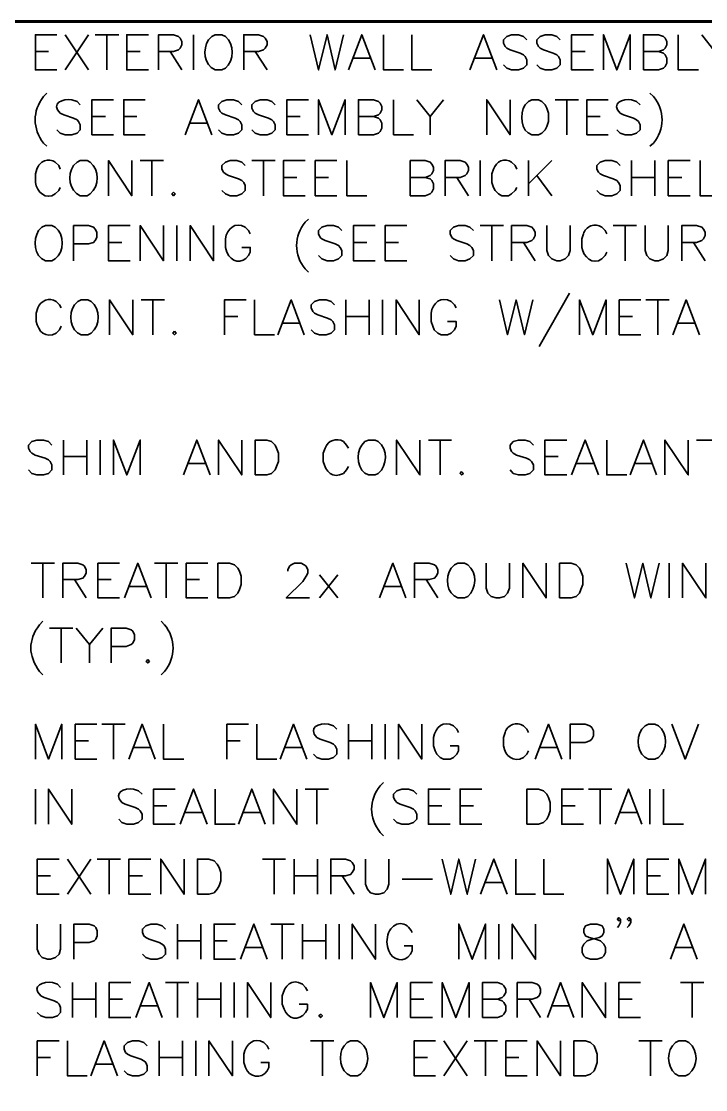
# Model space of a CAD drawing. Header units: inches. Extents: x 5 to 516, y -193 to 129.
# Drawn here: x 345.809 to 347.032, y -10.468 to -8.559 of the extents above; entities that cross this region are included whole.
import ezdxf

# ---------------------------------------------------------------- set-up
doc = ezdxf.new("R2010")
doc.units = ezdxf.units.IN
doc.header["$MEASUREMENT"] = 0
doc.layers.add('PDF6_Geometry', color=7, linetype='Continuous')

msp = doc.modelspace()

# ---------------------------------------------------------------- linework, layer by layer
at = {"layer": 'PDF6_Geometry', "lineweight": 60}
msp.add_lwpolyline([(356.8940342, -11.7255821), (356.8940342, -8.5589156), (334.3940348, -8.5589156), (334.3940348, -12.3344711)], dxfattribs=at)
at = {"layer": 'PDF6_Geometry', "lineweight": 35}
for points in [[(345.872923, -8.6455821), (345.8345897, -8.6455821), (345.8345897, -8.5828043), (345.872923, -8.5828043)], [(345.8879231, -8.582804), (345.9295897, -8.6455818)], [(345.9295897, -8.582804), (345.8879231, -8.6455818)], [(345.9412565, -8.582804), (345.9834787, -8.582804)], [(345.9623679, -8.582804), (345.9623679, -8.6455818)], [(346.036812, -8.6455821), (345.9979231, -8.6455821), (345.9979231, -8.5828043), (346.036812, -8.5828043)], [(346.0545897, -8.6455821), (346.0545897, -8.5828043), (346.0812564, -8.5828043), (346.0901453, -8.5861376), (346.0934786, -8.5889154), (346.0962564, -8.5950265), (346.0962564, -8.6011376), (346.0934786, -8.6066932), (346.0901453, -8.6100265), (346.0812564, -8.6128043), (346.0545897, -8.6128043)], [(346.1173678, -8.582804), (346.1173678, -8.6455818)], [(346.1740346, -8.5861374), (346.1679235, -8.582804), (346.1557013, -8.582804), (346.1501457, -8.5861374), (346.1440346, -8.5916929)], [(346.2068125, -8.6455821), (346.2068125, -8.5828043), (346.2334792, -8.5828043), (346.2423681, -8.5861376), (346.2451459, -8.5889154), (346.2484792, -8.5950265), (346.2484792, -8.6011376), (346.2451459, -8.6066932), (346.2423681, -8.6100265), (346.2334792, -8.6128043), (346.2068125, -8.6128043)], [(346.3257011, -8.582804), (346.3407011, -8.6455818), (346.3557011, -8.582804), (346.3701456, -8.6455818), (346.3851456, -8.582804)], [(346.3940345, -8.6455821), (346.4179234, -8.5828043), (346.4418123, -8.6455821)], [(346.4568125, -8.582804), (346.4568125, -8.6455818), (346.4923681, -8.6455818)], [(346.5073677, -8.582804), (346.5073677, -8.6455818), (346.5429233, -8.6455818)], [(346.6112563, -8.6455821), (346.6351452, -8.5828043), (346.6590341, -8.6455821)], [(346.712924, -8.5916937), (346.7068128, -8.5861381), (346.697924, -8.5828048), (346.6857017, -8.5828048), (346.6768128, -8.5861381), (346.6712573, -8.5916937), (346.6712573, -8.5978048), (346.6740351, -8.6039159), (346.6768128, -8.6066937), (346.682924, -8.610027), (346.7007017, -8.6155826), (346.7068128, -8.6189159), (346.7095906, -8.6216937), (346.712924, -8.6278048), (346.712924, -8.6366937), (346.7068128, -8.6428048), (346.697924, -8.6455826), (346.6857017, -8.6455826), (346.6768128, -8.6428048), (346.6712573, -8.6366937)], [(346.7723677, -8.5916937), (346.7662566, -8.5861381), (346.7573677, -8.5828048), (346.745701, -8.5828048), (346.7368121, -8.5861381), (346.730701, -8.5916937), (346.730701, -8.5978048), (346.7334788, -8.6039159), (346.7368121, -8.6066937), (346.7423677, -8.610027), (346.7601455, -8.6155826), (346.7662566, -8.6189159), (346.7695899, -8.6216937), (346.7723677, -8.6278048), (346.7723677, -8.6366937), (346.7662566, -8.6428048), (346.7573677, -8.6455826), (346.745701, -8.6455826), (346.7368121, -8.6428048), (346.730701, -8.6366937)], [(346.8318118, -8.6455821), (346.792923, -8.6455821), (346.792923, -8.5828043), (346.8318118, -8.5828043)], [(346.8495896, -8.6455821), (346.8495896, -8.5828043), (346.8734785, -8.6455821), (346.8973674, -8.5828043), (346.8973674, -8.6455821)], [(346.9212573, -8.6455821), (346.9212573, -8.5828043), (346.947924, -8.5828043), (346.9568128, -8.5861376), (346.9601462, -8.5889154), (346.962924, -8.5950265), (346.962924, -8.6011376), (346.9601462, -8.6066932), (346.9568128, -8.6100265), (346.947924, -8.6128043), (346.9212573, -8.6128043)], [(346.9834792, -8.582804), (346.9834792, -8.6455818), (347.0195903, -8.6455818)], [(347.0257009, -8.582804), (347.0490342, -8.612804), (347.0490342, -8.6455818)], [(345.8345897, -8.6128051), (345.857923, -8.6128051)], [(345.9979231, -8.6128051), (346.021812, -8.6128051)], [(346.0757011, -8.6128051), (346.0962567, -8.6455829)], [(346.2273678, -8.6128051), (346.2484789, -8.6455829)], [(346.402923, -8.6244707), (346.432923, -8.6244707)], [(346.620701, -8.6244707), (346.6501454, -8.6244707)], [(346.792923, -8.6128051), (346.8168118, -8.6128051)], [(346.9479229, -8.6128051), (346.9568118, -8.6155829), (346.9601451, -8.6189162), (346.9629229, -8.6244717), (346.9629229, -8.6333606), (346.9601451, -8.6394717), (346.9568118, -8.6428051), (346.9479229, -8.6455829), (346.9212562, -8.6455829)], [(346.1557013, -8.6455818), (346.1679235, -8.6455818), (346.1740346, -8.642804)], [(345.8551449, -8.6872488), (345.8490338, -8.6933599)], [(345.9145898, -8.707804), (345.9090342, -8.7022485), (345.8995898, -8.6989152)], [(345.9740345, -8.7616936), (345.9357012, -8.7616936), (345.9357012, -8.6989158), (345.9740345, -8.6989158)], [(346.0307011, -8.7616936), (345.9923678, -8.7616936), (345.9923678, -8.6989158), (346.0307011, -8.6989158)], [(346.1023678, -8.7616936), (346.1262567, -8.6989158), (346.1501456, -8.7616936)], [(346.2034793, -8.707804), (346.1973682, -8.7022485), (346.1884793, -8.6989152), (346.1768127, -8.6989152), (346.1679238, -8.7022485), (346.1618127, -8.707804), (346.1618127, -8.7139151), (346.1645905, -8.7200263), (346.1679238, -8.722804), (346.1740349, -8.7261374), (346.1918127, -8.7316929), (346.1973682, -8.7350263), (346.2007016, -8.737804), (346.2034793, -8.7439151), (346.2034793, -8.752804), (346.1973682, -8.7589151), (346.1884793, -8.7616929), (346.1768127, -8.7616929), (346.1679238, -8.7589151), (346.1618127, -8.752804)], [(346.2629231, -8.707804), (346.2573675, -8.7022485), (346.2484786, -8.6989152), (346.2362564, -8.6989152), (346.2273675, -8.7022485), (346.2212564, -8.707804), (346.2212564, -8.7139151), (346.2245897, -8.7200263), (346.2273675, -8.722804), (346.2334786, -8.7261374), (346.2512564, -8.7316929), (346.2573675, -8.7350263), (346.2601453, -8.737804), (346.2629231, -8.7439151), (346.2629231, -8.752804), (346.2573675, -8.7589151), (346.2484786, -8.7616929), (346.2362564, -8.7616929), (346.2273675, -8.7589151), (346.2212564, -8.752804)], [(346.3229233, -8.7616936), (346.2840344, -8.7616936), (346.2840344, -8.6989158), (346.3229233, -8.6989158)], [(346.3407011, -8.7616936), (346.3407011, -8.6989158), (346.36459, -8.7616936), (346.3879233, -8.6989158), (346.3879233, -8.7616936)], [(346.4118127, -8.7616936), (346.4118127, -8.6989158), (346.4390349, -8.6989158), (346.4479238, -8.7022491), (346.4507016, -8.7050269), (346.4534793, -8.711138), (346.4534793, -8.7172491), (346.4507016, -8.7228047), (346.4479238, -8.726138), (346.4390349, -8.7289158), (346.4118127, -8.7289158)], [(346.4745896, -8.6989155), (346.4745896, -8.7616933), (346.5101451, -8.7616933)], [(346.5162563, -8.6989155), (346.5401451, -8.7289155), (346.5401451, -8.7616933)], [(346.5640343, -8.6989155), (346.5401455, -8.7289155)], [(346.6412563, -8.7616936), (346.6412563, -8.6989158), (346.6829229, -8.7616936), (346.6829229, -8.6989158)], [(346.7218125, -8.7616933), (346.7334792, -8.7616933), (346.7395903, -8.7589155), (346.7457014, -8.7528044), (346.7484791, -8.7466933), (346.7512569, -8.7378044), (346.7512569, -8.7228044), (346.7484791, -8.7139155), (346.7457014, -8.7078044), (346.7395903, -8.7022488), (346.7334792, -8.6989155), (346.7218125, -8.6989155), (346.7157014, -8.7022488), (346.7095903, -8.7078044)], [(346.7634791, -8.6989155), (346.8051458, -8.6989155)], [(346.7840344, -8.6989155), (346.7840344, -8.7616933)], [(346.8584791, -8.7616936), (346.8201458, -8.7616936), (346.8201458, -8.6989158), (346.8584791, -8.6989158)], [(346.9151459, -8.707804), (346.9090347, -8.7022485), (346.9001459, -8.6989152)], [(346.9329229, -8.6872488), (346.939034, -8.6933599)], [(345.8790342, -8.722804), (345.8851453, -8.7261374), (345.9029231, -8.7316929), (345.9090342, -8.7350263), (345.911812, -8.737804), (345.9145898, -8.7439151), (345.9145898, -8.752804), (345.9090342, -8.7589151), (345.8995898, -8.7616929), (345.8879231, -8.7616929), (345.8790342, -8.7589151), (345.8729231, -8.752804)], [(346.8795903, -8.722804), (346.8857014, -8.7261374), (346.9034792, -8.7316929), (346.9090347, -8.7350263), (346.9123681, -8.737804), (346.9151459, -8.7439151), (346.9151459, -8.752804), (346.9090347, -8.7589151), (346.9001459, -8.7616929), (346.8884792, -8.7616929), (346.8795903, -8.7589151), (346.8734792, -8.752804)], [(345.9357012, -8.7289154), (345.9595901, -8.7289154)], [(345.9923678, -8.7289154), (346.0157011, -8.7289154)], [(346.1112564, -8.7405822), (346.1412564, -8.7405822)], [(346.2840344, -8.7289154), (346.3079233, -8.7289154)], [(346.4390344, -8.7289154), (346.4479232, -8.7316932), (346.450701, -8.7350265), (346.4534788, -8.7405821), (346.4534788, -8.7500265), (346.450701, -8.7555821), (346.4479232, -8.7589154), (346.4390344, -8.7616932), (346.4118121, -8.7616932)], [(346.8201458, -8.7289154), (346.8440347, -8.7289154)], [(345.8490338, -8.7766932), (345.8551449, -8.7822488)], [(346.939034, -8.7766932), (346.9329229, -8.7822488)], [(345.9323676, -8.8105823), (345.926812, -8.8078045), (345.9145898, -8.8078045), (345.9090342, -8.8105823), (345.9029231, -8.8166934)], [(345.9651461, -8.8705825), (345.9651461, -8.8078048), (346.0068128, -8.8705825), (346.0068128, -8.8078048)], [(346.0218116, -8.8078045), (346.0634783, -8.8078045)], [(346.042923, -8.8078045), (346.042923, -8.8705823)], [(346.2095896, -8.816693), (346.2034785, -8.8105819), (346.1945896, -8.8078041), (346.182923, -8.8078041), (346.1740341, -8.8105819), (346.167923, -8.816693), (346.167923, -8.8228041), (346.1707008, -8.8283597), (346.1740341, -8.831693), (346.1795896, -8.8344708), (346.1973674, -8.8405819), (346.2034785, -8.8433597), (346.2068119, -8.846693), (346.2095896, -8.8522486), (346.2095896, -8.8611375), (346.2034785, -8.8672486), (346.1945896, -8.8705819), (346.182923, -8.8705819), (346.1740341, -8.8672486), (346.167923, -8.8611375)], [(346.2212564, -8.8078045), (346.2629231, -8.8078045)], [(346.2423678, -8.8078045), (346.2423678, -8.8705823)], [(346.3168119, -8.8705825), (346.277923, -8.8705825), (346.277923, -8.8078048), (346.3168119, -8.8078048)], [(346.3734785, -8.8705825), (346.3345896, -8.8705825), (346.3345896, -8.8078048), (346.3734785, -8.8078048)], [(346.3912563, -8.8078045), (346.3912563, -8.8705823), (346.4268118, -8.8705823)], [(346.5045906, -8.8705825), (346.5045906, -8.8078048), (346.5312573, -8.8078048), (346.5401462, -8.8105825), (346.542924, -8.8139159), (346.5462573, -8.8194714), (346.5462573, -8.8255825), (346.542924, -8.8316936), (346.5401462, -8.8344714), (346.5312573, -8.8378048), (346.5045906, -8.8378048)], [(346.5668126, -8.8705825), (346.5668126, -8.8078048), (346.5934792, -8.8078048), (346.6023681, -8.8105825), (346.6057015, -8.8139159), (346.6084792, -8.8194714), (346.6084792, -8.8255825), (346.6057015, -8.8316936), (346.6023681, -8.8344714), (346.5934792, -8.8378048), (346.5668126, -8.8378048)], [(346.6295906, -8.8078045), (346.6295906, -8.8705823)], [(346.6951458, -8.8228044), (346.6918124, -8.8166933), (346.6857013, -8.8105822)], [(346.7157011, -8.8078045), (346.7157011, -8.8705823)], [(346.7573677, -8.8078045), (346.7157011, -8.8494712)], [(346.8795906, -8.816693), (346.8734795, -8.8105819), (346.8645906, -8.8078041), (346.852924, -8.8078041), (346.8440351, -8.8105819), (346.837924, -8.816693), (346.837924, -8.8228041), (346.8407017, -8.8283597), (346.8440351, -8.831693), (346.8495906, -8.8344708), (346.8673684, -8.8405819), (346.8734795, -8.8433597), (346.8768128, -8.846693), (346.8795906, -8.8522486), (346.8795906, -8.8611375), (346.8734795, -8.8672486), (346.8645906, -8.8705819), (346.852924, -8.8705819), (346.8440351, -8.8672486), (346.837924, -8.8611375)], [(346.9001459, -8.8078045), (346.9001459, -8.8705823)], [(346.9418126, -8.8078045), (346.9418126, -8.8705823)], [(347.0045899, -8.8705825), (346.965701, -8.8705825), (346.965701, -8.8078048), (347.0045899, -8.8078048)], [(347.0223677, -8.8078045), (347.0223677, -8.8705823), (347.0579232, -8.8705823)], [(346.277923, -8.8378044), (346.3018119, -8.8378044)], [(346.3345896, -8.8378044), (346.3584785, -8.8378044)], [(346.5312562, -8.8378044), (346.5401451, -8.8405822), (346.5429229, -8.84336), (346.5462562, -8.8494711), (346.5462562, -8.85836), (346.5429229, -8.8644711), (346.5401451, -8.8672488), (346.5312562, -8.8705822), (346.5045895, -8.8705822)], [(346.587924, -8.8378044), (346.6084795, -8.8705822)], [(346.6534791, -8.8228044), (346.6501458, -8.8316933), (346.6501458, -8.8466933), (346.6534791, -8.8555822), (346.6562569, -8.8611378), (346.662368, -8.8672489), (346.6679236, -8.8705822), (346.6801458, -8.8705822), (346.6857013, -8.8672489), (346.6918124, -8.8611378), (346.6951458, -8.8555822)], [(346.730701, -8.8344712), (346.7573677, -8.8705823)], [(346.9001459, -8.8378044), (346.9418126, -8.8378044)], [(346.965701, -8.8378044), (346.9895899, -8.8378044)], [(345.8701457, -8.8672489), (345.8762568, -8.8611378), (345.8790345, -8.8555822)], [(345.9145898, -8.8705823), (345.926812, -8.8705823), (345.9323676, -8.8672489)], [(346.3229229, -8.9122492), (346.3168118, -8.9178048)], [(345.8701456, -8.9266937), (345.8640345, -8.923916), (345.8523678, -8.923916), (345.8462567, -8.9266937), (345.8401456, -8.9328048)], [(345.902923, -8.9866929), (345.902923, -8.9239151), (345.9295897, -8.9239151), (345.9384786, -8.9266929), (345.9412564, -8.9300262), (345.9445897, -8.9355818), (345.9445897, -8.9450262), (345.9412564, -8.9505818), (345.9384786, -8.9539151), (345.9295897, -8.9566929), (345.902923, -8.9566929)], [(346.004035, -8.9866929), (345.9651461, -8.9866929), (345.9651461, -8.9239151), (346.004035, -8.9239151)], [(346.0218116, -8.9866929), (346.0218116, -8.9239151), (346.0634783, -8.9866929), (346.0634783, -8.9239151)], [(346.0873679, -8.923916), (346.0873679, -8.9866937)], [(346.1112564, -8.9866929), (346.1112564, -8.9239151), (346.152923, -8.9866929), (346.152923, -8.9239151)], [(346.2184793, -8.9389159), (346.2157015, -8.9328048), (346.2095904, -8.9266937)], [(346.3823677, -8.9328045), (346.3762566, -8.9266934), (346.3673677, -8.9239156), (346.3557011, -8.9239156), (346.3462566, -8.9266934), (346.3407011, -8.9328045), (346.3407011, -8.9389156), (346.3434788, -8.9450267), (346.3462566, -8.9478045), (346.3523677, -8.9505823), (346.3701455, -8.9566934), (346.3762566, -8.9594712), (346.3790344, -8.9628045), (346.3823677, -8.96836), (346.3823677, -8.9772489), (346.3762566, -8.98336), (346.3673677, -8.9866934), (346.3557011, -8.9866934), (346.3462566, -8.98336), (346.3407011, -8.9772489)], [(346.4418119, -8.9866929), (346.402923, -8.9866929), (346.402923, -8.9239151), (346.4418119, -8.9239151)], [(346.4984785, -8.9866929), (346.4595896, -8.9866929), (346.4595896, -8.9239151), (346.4984785, -8.9239151)], [(346.6173678, -8.9328045), (346.6112567, -8.9266934), (346.6023678, -8.9239156), (346.5907011, -8.9239156), (346.5818122, -8.9266934), (346.5757011, -8.9328045), (346.5757011, -8.9389156), (346.5790344, -8.9450267), (346.5818122, -8.9478045), (346.5879233, -8.9505823), (346.6057011, -8.9566934), (346.6112567, -8.9594712), (346.61459, -8.9628045), (346.6173678, -8.96836), (346.6173678, -8.9772489), (346.6112567, -8.98336), (346.6023678, -8.9866934), (346.5907011, -8.9866934), (346.5818122, -8.98336), (346.5757011, -8.9772489)], [(346.6295906, -8.923916), (346.6712573, -8.923916)], [(346.6501459, -8.923916), (346.6501459, -8.9866937)], [(346.6857011, -8.9866929), (346.6857011, -8.9239151), (346.7129234, -8.9239151), (346.7218123, -8.9266929), (346.72459, -8.9300262), (346.7279234, -8.9355818), (346.7279234, -8.9416929), (346.72459, -8.947804), (346.7218123, -8.9505818), (346.7129234, -8.9539151), (346.6857011, -8.9539151)], [(346.7484792, -8.923916), (346.7484792, -8.9683604), (346.751257, -8.9772493), (346.7573681, -8.9833604), (346.766257, -8.9866937), (346.7723681, -8.9866937), (346.781257, -8.9833604), (346.7873681, -8.9772493), (346.7901459, -8.9683604), (346.7901459, -8.923916)], [(346.8673678, -8.923916), (346.9090344, -8.923916)], [(346.8884791, -8.923916), (346.8884791, -8.9866937)], [(346.9240344, -8.923916), (346.9240344, -8.9683604), (346.9273677, -8.9772493), (346.9329233, -8.9833604), (346.9418122, -8.9866937), (346.9479233, -8.9866937), (346.9568122, -8.9833604), (346.9629233, -8.9772493), (346.965701, -8.9683604), (346.965701, -8.923916)], [(346.9895895, -8.9866929), (346.9895895, -8.9239151), (347.0162562, -8.9239151), (347.0257006, -8.9266929), (347.0284784, -8.9300262), (347.0312562, -8.9355818), (347.0312562, -8.9416929), (347.0284784, -8.947804), (347.0257006, -8.9505818), (347.0162562, -8.9539151), (346.9895895, -8.9539151)], [(345.9651461, -8.9539159), (345.989035, -8.9539159)], [(346.1740349, -8.9478048), (346.1740349, -8.9628048), (346.1768126, -8.9716937)], [(346.402923, -8.9539159), (346.4268119, -8.9539159)], [(346.4595896, -8.9539159), (346.4834785, -8.9539159)], [(346.7068125, -8.9539159), (346.7279236, -8.9866936)], [(347.0107009, -8.9539159), (347.0312565, -8.9866936)], [(346.2157015, -8.9772492), (346.2184793, -8.9716937), (346.2184793, -8.9628048), (346.2034793, -8.9628048)], [(346.8468121, -8.9833604), (346.8529232, -8.9772492), (346.855701, -8.9716937)], [(345.8523678, -8.9866937), (345.8640345, -8.9866937), (345.8701456, -8.9833604)], [(346.3168118, -9.0011381), (346.3229229, -9.0072492)], [(346.7890348, -9.0444706), (346.7351459, -9.1400261)], [(345.8807006, -9.0711384), (345.8773672, -9.0655828), (345.8718117, -9.0594717)], [(345.9340347, -9.0594712), (345.9284792, -9.0566934), (345.916257, -9.0566934), (345.9101458, -9.0594712), (345.9045903, -9.0655823)], [(345.9668121, -9.1189154), (345.9668121, -9.0566931), (346.0084788, -9.1189154), (346.0084788, -9.0566931)], [(346.0234788, -9.0566934), (346.0651454, -9.0566934)], [(346.0445901, -9.0566934), (346.0445901, -9.1189156)], [(346.1723672, -9.1189154), (346.1723672, -9.0566931), (346.2112561, -9.0566931)], [(346.2262568, -9.0566934), (346.2262568, -9.1189156), (346.2618123, -9.1189156)], [(346.2679234, -9.1189154), (346.2918123, -9.0566931), (346.3151456, -9.1189154)], [(346.3690338, -9.0655819), (346.3629227, -9.0594708), (346.3540338, -9.0566931), (346.3423671, -9.0566931), (346.3334783, -9.0594708), (346.3273671, -9.0655819), (346.3273671, -9.0711375), (346.3301449, -9.0772486), (346.3334783, -9.0805819), (346.3390338, -9.0833597), (346.3568116, -9.0894708), (346.3629227, -9.0922486), (346.366256, -9.0950264), (346.3690338, -9.1011375), (346.3690338, -9.1100264), (346.3629227, -9.1161375), (346.3540338, -9.1189153), (346.3423671, -9.1189153), (346.3334783, -9.1161375), (346.3273671, -9.1100264)], [(346.3895902, -9.0566934), (346.3895902, -9.1189156)], [(346.4312569, -9.0566934), (346.4312569, -9.1189156)], [(346.4551454, -9.0566934), (346.4551454, -9.1189156)], [(346.479035, -9.1189154), (346.479035, -9.0566931), (346.5207016, -9.1189154), (346.5207016, -9.0566931)], [(346.5862568, -9.0711384), (346.583479, -9.0655828), (346.5773679, -9.0594717)], [(346.6640348, -9.0566934), (346.6784792, -9.1189156), (346.6934792, -9.0566934), (346.7084792, -9.1189156), (346.7234792, -9.0566934)], [(346.8068118, -9.1189154), (346.8068118, -9.0566931), (346.8307007, -9.1189154), (346.8545896, -9.0566931), (346.8545896, -9.1189154)], [(346.9168123, -9.1189154), (346.8779235, -9.1189154), (346.8779235, -9.0566931), (346.9168123, -9.0566931)], [(346.9257015, -9.0566934), (346.9673682, -9.0566934)], [(346.9468118, -9.0566934), (346.9468118, -9.1189156)], [(346.9734785, -9.1189154), (346.9973674, -9.0566931), (347.0212563, -9.1189154)], [(345.8390339, -9.0711384), (345.8357006, -9.0805828), (345.8357006, -9.0950273)], [(346.1723672, -9.0861372), (346.1962561, -9.0861372)], [(346.3895902, -9.0861372), (346.4312569, -9.0861372)], [(346.5418124, -9.0805828), (346.5418124, -9.0950273), (346.5445901, -9.1039162), (346.5473679, -9.1100273), (346.553479, -9.1161384), (346.5595901, -9.1189162), (346.5712568, -9.1189162), (346.5773679, -9.1161384), (346.583479, -9.1100273), (346.5862568, -9.1039162), (346.5862568, -9.0950273), (346.5712568, -9.0950273)], [(346.8779235, -9.0861372), (346.9018123, -9.0861372)], [(345.8718117, -9.1161384), (345.8773672, -9.1100273), (345.8807006, -9.1039162)], [(346.276812, -9.0983601), (346.3062564, -9.0983601)], [(346.9823682, -9.0983601), (347.0123682, -9.0983601)], [(345.916257, -9.1189156), (345.9284792, -9.1189156), (345.9340347, -9.1161379)], [(345.8640346, -9.316138), (345.8579235, -9.3100269), (345.8490346, -9.3072491), (345.8373679, -9.3072491), (345.8279235, -9.3100269), (345.8223679, -9.316138), (345.8223679, -9.3216936), (345.8251457, -9.3278047), (345.8279235, -9.3305825), (345.8340346, -9.3339158), (345.8518124, -9.3394714), (345.8579235, -9.3428047), (345.8607013, -9.3455825), (345.8640346, -9.3516936), (345.8640346, -9.3605825), (345.8579235, -9.3666936), (345.8490346, -9.3694714), (345.8373679, -9.3694714), (345.8279235, -9.3666936), (345.8223679, -9.3605825)], [(345.8845899, -9.3072495), (345.8845899, -9.3694717)], [(345.9262565, -9.3072495), (345.9262565, -9.3694717)], [(345.950145, -9.3072495), (345.950145, -9.3694717)], [(345.9740346, -9.3694715), (345.9740346, -9.3072492), (345.9979235, -9.3694715), (346.0218124, -9.3072492), (346.0218124, -9.3694715)], [(346.0990346, -9.3694715), (346.1229235, -9.3072492), (346.1468124, -9.3694715)], [(346.1618127, -9.3694715), (346.1618127, -9.3072492), (346.2034793, -9.3694715), (346.2034793, -9.3072492)], [(346.3940345, -9.3216934), (346.3907012, -9.3161378), (346.3851456, -9.3100267)], [(346.4473675, -9.3100273), (346.4418119, -9.3072495), (346.4295897, -9.3072495), (346.4234786, -9.3100273), (346.4179231, -9.3161384)], [(346.4801449, -9.3694715), (346.4801449, -9.3072492), (346.5218116, -9.3694715), (346.5218116, -9.3072492)], [(346.5368127, -9.3072495), (346.5784793, -9.3072495)], [(346.5579229, -9.3072495), (346.5579229, -9.3694717)], [(346.7245896, -9.316138), (346.7184785, -9.3100269), (346.7095896, -9.3072491), (346.6979229, -9.3072491), (346.6884785, -9.3100269), (346.6829229, -9.316138), (346.6829229, -9.3216936), (346.6857007, -9.3278047), (346.6884785, -9.3305825), (346.6945896, -9.3339158), (346.7123674, -9.3394714), (346.7184785, -9.3428047), (346.7212563, -9.3455825), (346.7245896, -9.3516936), (346.7245896, -9.3605825), (346.7184785, -9.3666936), (346.7095896, -9.3694714), (346.6979229, -9.3694714), (346.6884785, -9.3666936), (346.6829229, -9.3605825)], [(346.7840349, -9.3694715), (346.745146, -9.3694715), (346.745146, -9.3072492), (346.7840349, -9.3072492)], [(346.792923, -9.3694715), (346.8168118, -9.3072492), (346.8407007, -9.3694715)], [(346.855701, -9.3072495), (346.855701, -9.3694717), (346.8912566, -9.3694717)], [(346.8973677, -9.3694715), (346.9212566, -9.3072492), (346.9445899, -9.3694715)], [(346.9595896, -9.3694715), (346.9595896, -9.3072492), (347.0012563, -9.3694715), (347.0012563, -9.3072492)], [(347.0162562, -9.3072495), (347.0579229, -9.3072495)], [(346.3523678, -9.3216934), (346.3490345, -9.3305823), (346.3490345, -9.3455823)], [(345.8845899, -9.3366933), (345.9262565, -9.3366933)], [(346.1079232, -9.3489162), (346.1379232, -9.3489162)], [(346.3851456, -9.3666934), (346.3907012, -9.3605823), (346.3940345, -9.3544711)], [(346.745146, -9.3366933), (346.7690349, -9.3366933)], [(346.8018126, -9.3489162), (346.8318126, -9.3489162)], [(346.9062562, -9.3489162), (346.9357006, -9.3489162)], [(346.4295897, -9.3694717), (346.4418119, -9.3694717), (346.4473675, -9.3666939)], [(345.8268122, -9.5272485), (345.8684789, -9.5272485)], [(345.8479236, -9.5272485), (345.8479236, -9.5894707)], [(345.8834788, -9.5894715), (345.8834788, -9.5272493), (345.910701, -9.5272493), (345.9195899, -9.5300271), (345.9223677, -9.5328049), (345.9251455, -9.538916), (345.9251455, -9.5450271), (345.9223677, -9.5505827), (345.9195899, -9.553916), (345.910701, -9.5566938), (345.8834788, -9.5566938)], [(345.9851457, -9.5894715), (345.9462569, -9.5894715), (345.9462569, -9.5272493), (345.9851457, -9.5272493)], [(345.9940338, -9.5894715), (346.0173672, -9.5272493), (346.041256, -9.5894715)], [(346.0473672, -9.5272485), (346.0890339, -9.5272485)], [(346.0684786, -9.5272485), (346.0684786, -9.5894707)], [(346.1429239, -9.5894715), (346.104035, -9.5894715), (346.104035, -9.5272493), (346.1429239, -9.5272493)], [(346.2857005, -9.5416934), (346.2857005, -9.5389157), (346.2884783, -9.5328046), (346.2918116, -9.5300268), (346.2973671, -9.527249), (346.3095894, -9.527249), (346.3151449, -9.5300268), (346.3184783, -9.5328046), (346.321256, -9.5389157), (346.321256, -9.5450268), (346.3184783, -9.5505823), (346.3123671, -9.5600268), (346.2829227, -9.5894712), (346.3245894, -9.5894712)], [(346.44959, -9.5894715), (346.4734789, -9.5272493), (346.4968123, -9.5894715)], [(346.511812, -9.5894715), (346.511812, -9.5272493), (346.5384787, -9.5272493), (346.5479231, -9.5300271), (346.5507009, -9.5328049), (346.5534787, -9.538916), (346.5534787, -9.5450271), (346.5507009, -9.5505827), (346.5479231, -9.553916), (346.5384787, -9.5566938), (346.511812, -9.5566938)], [(346.6073678, -9.5300262), (346.6012567, -9.5272485), (346.58959, -9.5272485), (346.5834789, -9.5300262), (346.5773678, -9.5361373)], [(346.6401452, -9.5272485), (346.6401452, -9.5716929), (346.642923, -9.5805818), (346.6490341, -9.5866929), (346.657923, -9.5894707), (346.6640341, -9.5894707), (346.672923, -9.5866929), (346.6784785, -9.5805818), (346.6818119, -9.5716929), (346.6818119, -9.5272485)], [(346.7057015, -9.5894715), (346.7057015, -9.5272493), (346.7473681, -9.5894715), (346.7473681, -9.5272493)], [(346.8901452, -9.5272485), (346.9051452, -9.5894707), (346.9201452, -9.5272485), (346.9345896, -9.5894707), (346.9495896, -9.5272485)], [(346.9673682, -9.5272485), (346.9673682, -9.5894707)], [(346.9912567, -9.5894715), (346.9912567, -9.5272493), (347.0329234, -9.5894715), (347.0329234, -9.5272493)], [(345.9045902, -9.5566934), (345.9251457, -9.5894712)], [(345.9462569, -9.5566934), (345.9701457, -9.5566934)], [(346.104035, -9.5566934), (346.1279239, -9.5566934)], [(346.3751452, -9.5478049), (346.3423675, -9.5894715)], [(346.3423682, -9.5478049), (346.375146, -9.5894715)], [(346.5329234, -9.5566934), (346.5534789, -9.5894712)], [(346.0029235, -9.5689151), (346.0323679, -9.5689151)], [(346.4584786, -9.5689151), (346.487923, -9.5689151)], [(346.58959, -9.5894707), (346.6012567, -9.5894707), (346.6073678, -9.5866929)], [(345.8479236, -9.6311382), (345.8418125, -9.6372493)], [(345.8595903, -9.6433599), (345.901257, -9.6433599)], [(345.8807006, -9.6433599), (345.8807006, -9.7055822)], [(345.9073684, -9.6433599), (345.9312573, -9.6728044), (345.9312573, -9.7055822)], [(345.9551454, -9.6433599), (345.9312565, -9.6728044)], [(345.9701453, -9.7055819), (345.9701453, -9.6433597), (345.996812, -9.6433597), (346.0057009, -9.6461374), (346.0084787, -9.6489152), (346.011812, -9.6550263), (346.011812, -9.6639152), (346.0084787, -9.6700263), (346.0057009, -9.6728041), (345.996812, -9.6761374), (345.9701453, -9.6761374)], [(345.8418125, -9.7205826), (345.8479236, -9.7266938)], [(345.8345897, -9.8772489), (345.8345897, -9.8150267), (345.857923, -9.8772489), (345.8818119, -9.8150267), (345.8818119, -9.8772489)], [(345.9445901, -9.8772489), (345.9057013, -9.8772489), (345.9057013, -9.8150267), (345.9445901, -9.8150267)], [(345.9534794, -9.815027), (345.995146, -9.815027)], [(345.9740346, -9.815027), (345.9740346, -9.8772492)], [(346.0012563, -9.8772489), (346.0251452, -9.8150267), (346.0484785, -9.8772489)], [(346.0634783, -9.815027), (346.0634783, -9.8772492), (346.0995894, -9.8772492)], [(346.1768126, -9.8772489), (346.1768126, -9.8150267), (346.2157015, -9.8150267)], [(346.2301449, -9.815027), (346.2301449, -9.8772492), (346.266256, -9.8772492)], [(346.2718116, -9.8772489), (346.2957005, -9.8150267), (346.3195894, -9.8772489)], [(346.3734792, -9.8239155), (346.3673681, -9.8178044), (346.3584792, -9.8150266)], [(346.3940345, -9.815027), (346.3940345, -9.8772492)], [(346.4357012, -9.815027), (346.4357012, -9.8772492)], [(346.4595896, -9.815027), (346.4595896, -9.8772492)], [(346.4834792, -9.8772489), (346.4834792, -9.8150267), (346.5251459, -9.8772489), (346.5251459, -9.8150267)], [(346.5907011, -9.8300269), (346.5879233, -9.8239158), (346.5818122, -9.8178047)], [(346.7279228, -9.8772489), (346.7512561, -9.8150267), (346.775145, -9.8772489)], [(346.7901459, -9.8772489), (346.7901459, -9.8150267), (346.8168125, -9.8150267), (346.8257014, -9.8178045), (346.8290347, -9.8211378), (346.8318125, -9.8266933), (346.8318125, -9.8355822), (346.8290347, -9.8416933), (346.8257014, -9.8450267), (346.8168125, -9.8478045), (346.7901459, -9.8478045)], [(346.9479236, -9.8178047), (346.9418125, -9.815027), (346.9301458, -9.815027), (346.9240347, -9.8178047), (346.9184791, -9.8239158)], [(346.9718125, -9.815027), (346.9957014, -9.8772492), (347.0195903, -9.815027)], [(345.9057013, -9.8450269), (345.9295901, -9.8450269)], [(346.1768126, -9.8450269), (346.2007015, -9.8450269)], [(346.3373681, -9.8389155), (346.3434792, -9.8416933), (346.361257, -9.8478044), (346.3673681, -9.8505821), (346.3701459, -9.8539155), (346.3734792, -9.859471), (346.3734792, -9.8683599), (346.3673681, -9.874471), (346.3584792, -9.8772488), (346.346257, -9.8772488), (346.3373681, -9.874471), (346.3318125, -9.8683599)], [(346.3940345, -9.8450269), (346.4357012, -9.8450269)], [(346.5462566, -9.8389158), (346.5462566, -9.8539158), (346.5490344, -9.8628047), (346.5518122, -9.8683602), (346.5579233, -9.8744714), (346.5640344, -9.8772491), (346.5757011, -9.8772491), (346.5818122, -9.8744714), (346.5879233, -9.8683602), (346.5907011, -9.8628047), (346.5907011, -9.8539158), (346.5757011, -9.8539158)], [(346.010146, -9.8566936), (346.0395904, -9.8566936)], [(346.2812562, -9.8566936), (346.3107007, -9.8566936)], [(346.7068122, -9.8744714), (346.7129233, -9.8683602), (346.7157011, -9.8628047)], [(346.7368124, -9.8566936), (346.7662569, -9.8566936)], [(346.9301458, -9.8772492), (346.9418125, -9.8772492), (346.9479236, -9.8744714)], [(346.4568125, -9.9194705), (346.4507014, -9.9250261)], [(345.8345897, -9.9311373), (345.8345897, -9.9939151)], [(345.8579232, -9.9939153), (345.8579232, -9.9311376), (345.8995898, -9.9939153), (345.8995898, -9.9311376)], [(346.0251459, -9.9400269), (346.0190348, -9.9339158), (346.0101459, -9.9311381)], [(346.0845901, -9.9939153), (346.0457012, -9.9939153), (346.0457012, -9.9311376), (346.0845901, -9.9311376)], [(346.0934793, -9.9939153), (346.1173682, -9.9311376), (346.1412571, -9.9939153)], [(346.1557013, -9.9311373), (346.1557013, -9.9939151), (346.1918124, -9.9939151)], [(346.1973679, -9.9939153), (346.2212568, -9.9311376), (346.2451457, -9.9939153)], [(346.260146, -9.9939153), (346.260146, -9.9311376), (346.3018126, -9.9939153), (346.3018126, -9.9311376)], [(346.3168126, -9.9311373), (346.3584793, -9.9311373)], [(346.3373679, -9.9311373), (346.3373679, -9.9939151)], [(346.5162563, -9.9400269), (346.5101451, -9.9339158), (346.5012563, -9.9311381), (346.4895896, -9.9311381), (346.4807007, -9.9339158), (346.4745896, -9.9400269), (346.4745896, -9.9461381), (346.4773674, -9.9516936), (346.4807007, -9.9550269), (346.4862563, -9.9578047), (346.5045896, -9.9639158), (346.5101451, -9.9666936), (346.5134785, -9.9700269), (346.5162563, -9.9755825), (346.5162563, -9.9844714), (346.5101451, -9.9905825), (346.5012563, -9.9939158), (346.4895896, -9.9939158), (346.4807007, -9.9905825), (346.4745896, -9.9844714)], [(346.5757016, -9.9939153), (346.5368127, -9.9939153), (346.5368127, -9.9311376), (346.5757016, -9.9311376)], [(346.6323682, -9.9939153), (346.5934793, -9.9939153), (346.5934793, -9.9311376), (346.6323682, -9.9311376)], [(346.8140348, -9.9939153), (346.7751459, -9.9939153), (346.7751459, -9.9311376), (346.8140348, -9.9311376)], [(346.8229229, -9.9311373), (346.8645895, -9.9311373)], [(346.8440343, -9.9311373), (346.8440343, -9.9939151)], [(346.870701, -9.9939153), (346.8945899, -9.9311376), (346.9184787, -9.9939153)], [(346.9329229, -9.9311373), (346.9329229, -9.9939151)], [(346.9568125, -9.9311373), (346.9568125, -9.9939151), (346.9929236, -9.9939151)], [(345.9890348, -9.9550269), (345.9951459, -9.9578047), (346.0129237, -9.9639158), (346.0190348, -9.9666936), (346.0218126, -9.9700269), (346.0251459, -9.9755825), (346.0251459, -9.9844714), (346.0190348, -9.9905825), (346.0101459, -9.9939158), (345.9979237, -9.9939158), (345.9890348, -9.9905825), (345.9834793, -9.9844714)], [(346.0457012, -9.9611372), (346.0695901, -9.9611372)], [(346.5368127, -9.9611372), (346.5607016, -9.9611372)], [(346.5934793, -9.9611372), (346.6173682, -9.9611372)], [(346.7751459, -9.9611372), (346.7990348, -9.9611372)], [(346.1023678, -9.972804), (346.1323678, -9.972804)], [(346.2068125, -9.972804), (346.236257, -9.972804)], [(346.8795906, -9.972804), (346.9090351, -9.972804)], [(346.4507014, -10.0083594), (346.4568125, -10.0144705)], [(345.8768129, -10.1189153), (345.837924, -10.1189153), (345.837924, -10.0561376), (345.8768129, -10.0561376)], [(345.8918124, -10.0561373), (345.933479, -10.1189151)], [(345.933479, -10.0561373), (345.8918124, -10.1189151)], [(345.9451458, -10.0561373), (345.9868125, -10.0561373)], [(345.966256, -10.0561373), (345.966256, -10.1189151)], [(346.0407013, -10.1189153), (346.0018124, -10.1189153), (346.0018124, -10.0561376), (346.0407013, -10.0561376)], [(346.058479, -10.1189153), (346.058479, -10.0561376), (346.1001457, -10.1189153), (346.1001457, -10.0561376)], [(346.2401457, -10.0561373), (346.2818123, -10.0561373)], [(346.261257, -10.0561373), (346.261257, -10.1189151)], [(346.2968123, -10.0561373), (346.2968123, -10.1189151)], [(346.3384789, -10.0561373), (346.3384789, -10.1189151)], [(346.3623674, -10.1189153), (346.3623674, -10.0561376), (346.3890341, -10.0561376), (346.397923, -10.0594709), (346.4007007, -10.0622487), (346.4040341, -10.0683598), (346.4040341, -10.0739153), (346.4007007, -10.0800264), (346.397923, -10.0833598), (346.3890341, -10.0861376), (346.3623674, -10.0861376)], [(346.4245894, -10.0561373), (346.4245894, -10.1011373), (346.4279227, -10.1100262), (346.4334783, -10.1161373), (346.4423671, -10.1189151), (346.4484783, -10.1189151), (346.4573671, -10.1161373), (346.4634783, -10.1100262), (346.466256, -10.1011373), (346.466256, -10.0561373)], [(346.5618122, -10.0561373), (346.5768122, -10.1189151), (346.5912567, -10.0561373), (346.6062567, -10.1189151), (346.6212567, -10.0561373)], [(346.6301456, -10.1189153), (346.6540345, -10.0561376), (346.6779234, -10.1189153)], [(346.6929236, -10.0561373), (346.6929236, -10.1189151), (346.7284792, -10.1189151)], [(346.7434788, -10.0561373), (346.7434788, -10.1189151), (346.7790344, -10.1189151)], [(346.8568121, -10.1189153), (346.8568121, -10.0561376), (346.8801454, -10.1189153), (346.9040343, -10.0561376), (346.9040343, -10.1189153)], [(346.9668126, -10.1189153), (346.9279237, -10.1189153), (346.9279237, -10.0561376), (346.9668126, -10.0561376)], [(346.9845903, -10.1189153), (346.9845903, -10.0561376), (347.0084792, -10.1189153), (347.0323681, -10.0561376), (347.0323681, -10.1189153)], [(345.837924, -10.0861372), (345.8618129, -10.0861372)], [(346.0018124, -10.0861372), (346.0257013, -10.0861372)], [(346.2968123, -10.0861372), (346.3384789, -10.0861372)], [(346.3829227, -10.0861372), (346.4040338, -10.118915)], [(346.4901456, -10.0922486), (346.5440345, -10.0922486)], [(346.6390341, -10.097804), (346.6690341, -10.097804)], [(346.9279237, -10.0861372), (346.9518126, -10.0861372)], [(345.837924, -10.1722488), (345.837924, -10.2172488), (345.8412573, -10.2261376), (345.8468129, -10.2322488), (345.8562573, -10.2350265), (345.8618129, -10.2350265), (345.8707018, -10.2322488), (345.8768129, -10.2261376), (345.8795906, -10.2172488), (345.8795906, -10.1722488)], [(345.9034791, -10.2350268), (345.9034791, -10.172249), (345.9307013, -10.172249), (345.9395902, -10.1755824), (345.942368, -10.1783601), (345.9451458, -10.1844713), (345.9451458, -10.1933601), (345.942368, -10.1994713), (345.9395902, -10.202249), (345.9307013, -10.2050268), (345.9034791, -10.2050268)], [(346.0673676, -10.1811373), (346.0612564, -10.1755817), (346.0523676, -10.1722484), (346.0407009, -10.1722484), (346.031812, -10.1755817), (346.0257009, -10.1811373), (346.0257009, -10.1872484), (346.0284787, -10.1933595), (346.031812, -10.1961373), (346.0379231, -10.1994706), (346.0557009, -10.2050262), (346.0612564, -10.2083595), (346.0645898, -10.2111373), (346.0673676, -10.2172484), (346.0673676, -10.2261373), (346.0612564, -10.2322484), (346.0523676, -10.2350262), (346.0407009, -10.2350262), (346.031812, -10.2322484), (346.0257009, -10.2261373)], [(346.0884789, -10.1722488), (346.0884789, -10.2350265)], [(346.1301456, -10.1722488), (346.1301456, -10.2350265)], [(346.1923674, -10.2350268), (346.1540341, -10.2350268), (346.1540341, -10.172249), (346.1923674, -10.172249)], [(346.2012572, -10.2350268), (346.2251461, -10.172249), (346.249035, -10.2350268)], [(346.2551456, -10.1722488), (346.2968123, -10.1722488)], [(346.2757009, -10.1722488), (346.2757009, -10.2350265)], [(346.3118122, -10.1722488), (346.3118122, -10.2350265)], [(346.3534789, -10.1722488), (346.3534789, -10.2350265)], [(346.3773674, -10.1722488), (346.3773674, -10.2350265)], [(346.4007009, -10.2350268), (346.4007009, -10.172249), (346.4423676, -10.2350268), (346.4423676, -10.172249)], [(346.591256, -10.2350268), (346.591256, -10.172249), (346.6151449, -10.2350268), (346.6390338, -10.172249), (346.6390338, -10.2350268)], [(346.6629237, -10.1722488), (346.6629237, -10.2350265)], [(346.6868122, -10.2350268), (346.6868122, -10.172249), (346.7284789, -10.2350268), (346.7284789, -10.172249)], [(346.8801456, -10.1633602), (346.8773678, -10.1666936), (346.87459, -10.1633602), (346.8773678, -10.1605825), (346.8801456, -10.1633602), (346.8801456, -10.1694713), (346.8773678, -10.1755825), (346.87459, -10.1783602)], [(346.8984787, -10.1633602), (346.8951454, -10.1666936), (346.8923676, -10.1633602), (346.8951454, -10.1605825), (346.8984787, -10.1633602), (346.8984787, -10.1694713), (346.8951454, -10.1755825), (346.8923676, -10.1783602)], [(346.9695903, -10.2350268), (346.9934792, -10.172249), (347.0173681, -10.2350268)], [(346.0884789, -10.2022487), (346.1301456, -10.2022487)], [(346.1540341, -10.2022487), (346.1773674, -10.2022487)], [(346.2101457, -10.2139154), (346.2401457, -10.2139154)], [(346.3118122, -10.2022487), (346.3534789, -10.2022487)], [(346.5051449, -10.2261376), (346.5079227, -10.2200265), (346.5079227, -10.2111376), (346.4934783, -10.2111376)], [(346.9784789, -10.2139154), (347.0084789, -10.2139154)], [(345.8795906, -10.285582), (345.8740351, -10.2794709), (345.8651462, -10.2766931)], [(345.9007009, -10.2766935), (345.9007009, -10.3394712)], [(345.9423676, -10.2766935), (345.9423676, -10.3394712)], [(346.0051449, -10.3394715), (345.966256, -10.3394715), (345.966256, -10.2766937), (346.0051449, -10.2766937)], [(346.0140341, -10.3394715), (346.037923, -10.2766937), (346.0612564, -10.3394715)], [(346.0673676, -10.2766935), (346.1090342, -10.2766935)], [(346.0884789, -10.2766935), (346.0884789, -10.3394712)], [(346.1240342, -10.2766935), (346.1240342, -10.3394712)], [(346.1657008, -10.2766935), (346.1657008, -10.3394712)], [(346.1895905, -10.2766935), (346.1895905, -10.3394712)], [(346.2134789, -10.3394715), (346.2134789, -10.2766937), (346.2551456, -10.3394715), (346.2551456, -10.2766937)], [(346.3207008, -10.2916934), (346.3173674, -10.2855823), (346.3118119, -10.2794712)], [(346.433479, -10.3394715), (346.433479, -10.2766937), (346.4573679, -10.3394715), (346.4812568, -10.2766937), (346.4812568, -10.3394715)], [(346.5440345, -10.3394715), (346.5051456, -10.3394715), (346.5051456, -10.2766937), (346.5440345, -10.2766937)], [(346.5618122, -10.3394715), (346.5618122, -10.2766937), (346.5857011, -10.3394715), (346.60959, -10.2766937), (346.60959, -10.3394715)], [(346.6334788, -10.3394715), (346.6334788, -10.2766937), (346.6601455, -10.2766937), (346.6690343, -10.2794715), (346.6718121, -10.2828049), (346.6751455, -10.2883604), (346.6751455, -10.2944715), (346.6718121, -10.3005826), (346.6690343, -10.3033604), (346.6601455, -10.3066937), (346.6334788, -10.3066937)], [(346.6957007, -10.3394715), (346.6957007, -10.2766937), (346.7223674, -10.2766937), (346.7312563, -10.2794715), (346.7345896, -10.2828049), (346.7373674, -10.2883604), (346.7373674, -10.2944715), (346.7345896, -10.3005826), (346.7312563, -10.3033604), (346.7223674, -10.3066937), (346.6957007, -10.3066937)], [(346.7495903, -10.3394715), (346.7729236, -10.2766937), (346.7968125, -10.3394715)], [(346.8118122, -10.3394715), (346.8118122, -10.2766937), (346.8534789, -10.3394715), (346.8534789, -10.2766937)], [(346.9162562, -10.3394715), (346.8773674, -10.3394715), (346.8773674, -10.2766937), (346.9162562, -10.2766937)], [(346.9873674, -10.2766935), (347.0290341, -10.2766935)], [(347.0084788, -10.2766935), (347.0084788, -10.3394712)], [(345.8440351, -10.300582), (345.8501462, -10.3033598), (345.867924, -10.3094709), (345.8740351, -10.3122487), (345.8768129, -10.315582), (345.8795906, -10.3211376), (345.8795906, -10.3300264), (345.8740351, -10.3361376), (345.8651462, -10.3394709), (345.852924, -10.3394709), (345.8440351, -10.3361376), (345.837924, -10.3300264)], [(345.9007009, -10.3066934), (345.9423676, -10.3066934)], [(345.966256, -10.3066934), (345.9901449, -10.3066934)], [(346.1240342, -10.3066934), (346.1657008, -10.3066934)], [(346.2757008, -10.3005823), (346.2757008, -10.3155823), (346.2790341, -10.3244712)], [(346.5051456, -10.3066934), (346.5290345, -10.3066934)], [(346.6601455, -10.3066934), (346.6690344, -10.3094712), (346.6718122, -10.3122489), (346.6751455, -10.31836), (346.6751455, -10.3272489), (346.6718122, -10.33336), (346.6690344, -10.3361378), (346.6601455, -10.3394712), (346.6334788, -10.3394712)], [(346.7168121, -10.3066934), (346.7373677, -10.3394712)], [(346.8773674, -10.3066934), (346.9012562, -10.3066934)], [(346.0229238, -10.3183601), (346.0523682, -10.3183601)], [(346.3173674, -10.3300268), (346.3207008, -10.3244712), (346.3207008, -10.3155823), (346.3057008, -10.3155823)], [(346.7584788, -10.3183601), (346.7879232, -10.3183601)], [(345.837924, -10.4433601), (345.837924, -10.3811379), (345.8768129, -10.3811379)], [(345.8918124, -10.3811382), (345.8918124, -10.4433604), (345.9273679, -10.4433604)], [(345.933479, -10.4433601), (345.9573679, -10.3811379), (345.9812568, -10.4433601)], [(346.0345906, -10.3900267), (346.0284794, -10.3839156), (346.0195906, -10.3811378), (346.0079239, -10.3811378), (345.999035, -10.3839156), (345.9929239, -10.3900267), (345.9929239, -10.3955823), (345.9957017, -10.4016934), (345.999035, -10.4044712), (346.0051461, -10.4078045), (346.0229239, -10.4139156), (346.0284794, -10.4166934), (346.0318128, -10.4194712), (346.0345906, -10.4255823), (346.0345906, -10.4344712), (346.0284794, -10.4405823), (346.0195906, -10.44336), (346.0079239, -10.44336), (345.999035, -10.4405823), (345.9929239, -10.4344712)], [(346.0557008, -10.3811382), (346.0557008, -10.4433604)], [(346.0973675, -10.3811382), (346.0973675, -10.4433604)], [(346.1212571, -10.3811382), (346.1212571, -10.4433604)], [(346.1445895, -10.4433601), (346.1445895, -10.3811379), (346.1868117, -10.4433601), (346.1868117, -10.3811379)], [(346.2518124, -10.395582), (346.2490346, -10.3900265), (346.2429235, -10.3839154)], [(346.3262572, -10.3811382), (346.3679239, -10.3811382)], [(346.3473675, -10.3811382), (346.3473675, -10.4433604)], [(346.4157016, -10.383916), (346.410146, -10.3811382), (346.3979238, -10.3811382), (346.3918127, -10.383916), (346.3862571, -10.3900271)], [(346.5495904, -10.4433601), (346.511257, -10.4433601), (346.511257, -10.3811379), (346.5495904, -10.3811379)], [(346.5645904, -10.3811382), (346.6062571, -10.4433604)], [(346.6062571, -10.3811382), (346.5645904, -10.4433604)], [(346.6184788, -10.3811382), (346.6601455, -10.3811382)], [(346.6390341, -10.3811382), (346.6390341, -10.4433604)], [(346.7134788, -10.4433601), (346.6751455, -10.4433601), (346.6751455, -10.3811379), (346.7134788, -10.3811379)], [(346.7312571, -10.4433601), (346.7312571, -10.3811379), (346.7729238, -10.4433601), (346.7729238, -10.3811379)], [(346.9129237, -10.3811382), (346.9545904, -10.3811382)], [(346.934034, -10.3811382), (346.934034, -10.4433604)], [(347.0023681, -10.383916), (346.996257, -10.3811382), (346.9845903, -10.3811382), (346.9784792, -10.383916), (346.9729236, -10.3900271)], [(346.207368, -10.4044709), (346.207368, -10.4194709), (346.2101457, -10.4283598)], [(345.837924, -10.410582), (345.8618129, -10.410582)], [(345.9423676, -10.4228048), (345.9723676, -10.4228048)], [(346.0557008, -10.410582), (346.0973675, -10.410582)], [(346.2490346, -10.4344709), (346.2518124, -10.4283598), (346.2518124, -10.4194709), (346.237368, -10.4194709)], [(346.511257, -10.410582), (346.5351459, -10.410582)], [(346.6751455, -10.410582), (346.6984788, -10.410582)], [(346.3979238, -10.4433604), (346.410146, -10.4433604), (346.4157016, -10.4405826)], [(346.9845903, -10.4433604), (346.996257, -10.4433604), (347.0023681, -10.4405826)]]:
    msp.add_lwpolyline(points, dxfattribs=at)
for points in [[(345.8790345, -8.8228044), (345.8762568, -8.8166933), (345.8701457, -8.8105822, 0.508548725), (345.8373679, -8.8228044), (345.8345901, -8.8316933), (345.8345901, -8.8466933)], [(346.855701, -8.9389159), (346.8529232, -8.9328048), (346.8468121, -8.9266937, 0.508362924), (346.8140343, -8.9389159), (346.8112566, -8.9478048), (346.8112566, -8.9628048)], [(346.0595901, -9.6311382), (346.0651457, -9.6372493, -0.369416811), (346.0651457, -9.7205826), (346.0595901, -9.7266938)], [(346.7157011, -9.8300269), (346.7129233, -9.8239158), (346.7068122, -9.8178047, 0.508362924), (346.6740344, -9.8300269), (346.6712566, -9.8389158), (346.6712566, -9.8539158)]]:
    msp.add_lwpolyline(points, format="xyb", dxfattribs=at)
for points in [[(346.0812564, -8.8644711), (346.0784787, -8.8672489), (346.0812564, -8.8705822), (346.0845898, -8.8672489)], [(346.0829236, -9.1128051), (346.0801458, -9.1161384), (346.0829236, -9.1189162), (346.0862569, -9.1161384)], [(346.2273678, -9.3694715), (346.2273678, -9.3072492), (346.2479234, -9.3072492), (346.2568123, -9.310027), (346.2629234, -9.3161381), (346.2657012, -9.3216937), (346.2690345, -9.3305826), (346.2690345, -9.3455826), (346.2657012, -9.3544715), (346.2629234, -9.3605826), (346.2568123, -9.3666937), (346.2479234, -9.3694715)], [(346.5962564, -9.36336), (346.5934786, -9.3666934), (346.5962564, -9.3694711), (346.5995897, -9.3666934)], [(346.1607005, -9.5894715), (346.1607005, -9.5272493), (346.181256, -9.5272493), (346.1901449, -9.5300271), (346.196256, -9.5361382), (346.1990338, -9.5416938), (346.2023671, -9.5505827), (346.2023671, -9.5655827), (346.1990338, -9.5744715), (346.196256, -9.5805827), (346.1901449, -9.5866938), (346.181256, -9.5894715)], [(346.7712566, -9.5894715), (346.7712566, -9.5272493), (346.7918122, -9.5272493), (346.8007011, -9.5300271), (346.8068122, -9.5361382), (346.8095899, -9.5416938), (346.8129233, -9.5505827), (346.8129233, -9.5655827), (346.8095899, -9.5744715), (346.8068122, -9.5805827), (346.8007011, -9.5866938), (346.7918122, -9.5894715)], [(346.0357005, -9.6994705), (346.0323672, -9.7028038), (346.0357005, -9.7055816), (346.0384783, -9.7028038)], [(346.712924, -9.9939153), (346.712924, -9.9311376), (346.7334795, -9.9311376), (346.7423684, -9.9339153), (346.7484795, -9.9400265), (346.7512573, -9.9461376), (346.7545906, -9.9550265), (346.7545906, -9.9700265), (346.7512573, -9.9789153), (346.7484795, -9.9844709), (346.7423684, -9.990582), (346.7334795, -9.9939153)], [(346.1240342, -10.1189153), (346.1240342, -10.0561376), (346.1445897, -10.0561376), (346.1540342, -10.0594709), (346.1595897, -10.0650264), (346.1629231, -10.0711376), (346.1657008, -10.0800264), (346.1657008, -10.0950264), (346.1629231, -10.1039153), (346.1595897, -10.1100264), (346.1540342, -10.1161376), (346.1445897, -10.1189153)], [(346.8268122, -10.1722488), (346.8179233, -10.1755821), (346.8145899, -10.1811376), (346.8145899, -10.1872488), (346.8179233, -10.1933599), (346.8240344, -10.1961376), (346.8357011, -10.199471), (346.8445899, -10.2022488), (346.8507011, -10.2083599), (346.8534788, -10.2139154), (346.8534788, -10.2228043), (346.8507011, -10.2289154), (346.8473677, -10.2322488), (346.8384788, -10.2350265), (346.8268122, -10.2350265), (346.8179233, -10.2322488), (346.8145899, -10.2289154), (346.8118122, -10.2228043), (346.8118122, -10.2139154), (346.8145899, -10.2083599), (346.8207011, -10.2022488), (346.8295899, -10.199471), (346.8418122, -10.1961376), (346.8473677, -10.1933599), (346.8507011, -10.1872488), (346.8507011, -10.1811376), (346.8473677, -10.1755821), (346.8384788, -10.1722488)], [(346.3445904, -10.3333601), (346.341257, -10.3361379), (346.3445904, -10.3394712), (346.3473681, -10.3361379)], [(346.7968123, -10.4433601), (346.7968123, -10.3811379), (346.8179234, -10.3811379), (346.8268123, -10.3839157), (346.8329234, -10.3900268), (346.8357011, -10.3955824), (346.8384789, -10.4044712), (346.8384789, -10.4194712), (346.8357011, -10.4283601), (346.8329234, -10.4344712), (346.8268123, -10.4405824), (346.8179234, -10.4433601)]]:
    msp.add_lwpolyline(points, close=True, dxfattribs=at)
msp.add_ellipse((346.4870319, -10.2035091), major_axis=(-0.0000875, 0.0321725), ratio=0.753107475, start_param=5.240139715, end_param=8.391017107, dxfattribs=at)
for points in [[(346.1740346, -8.642804), (346.190192, -8.6293503), (346.1906642, -8.5989337), (346.1740346, -8.5861374)], [(346.1440346, -8.5916929), (346.132942, -8.6085263), (346.1354235, -8.6371559), (346.1557013, -8.6455818)], [(345.8490338, -8.6933599), (345.8290523, -8.7191562), (345.829432, -8.7508043), (345.8490338, -8.7766932)], [(345.8995898, -8.6989152), (345.8843213, -8.69623), (345.8607194, -8.7059337), (345.8790342, -8.722804)], [(346.9001459, -8.6989152), (346.8848773, -8.69623), (346.8612755, -8.7059337), (346.8795903, -8.722804)], [(346.939034, -8.6933599), (346.9597099, -8.7170173), (346.9593488, -8.7529432), (346.939034, -8.7766932)], [(346.7095903, -8.7078044), (346.6991829, -8.7239896), (346.7017847, -8.7560174), (346.7218125, -8.7616933)], [(345.9029231, -8.8166934), (345.8911916, -8.8339804), (345.8943676, -8.8612674), (345.9145898, -8.8705823)], [(345.9323676, -8.8672489), (345.9497935, -8.8534434), (345.9490527, -8.8242026), (345.9323676, -8.8105823)], [(346.6857013, -8.8105822), (346.6735254, -8.8019619), (346.6573032, -8.8092211), (346.6534791, -8.8228044)], [(345.8345901, -8.8466933), (345.8370346, -8.8636933), (345.8536086, -8.8794248), (345.8701457, -8.8672489)], [(345.8401456, -8.9328048), (345.8299512, -8.9498882), (345.8315901, -8.9784252), (345.8523678, -8.9866937)], [(345.8701456, -8.9833604), (345.8866734, -8.9716752), (345.8862197, -8.9384345), (345.8701456, -8.9266937)], [(346.2095904, -8.9266937), (346.1912663, -8.9164622), (346.177183, -8.9292122), (346.1740349, -8.9478048)], [(346.3168118, -8.9178048), (346.296497, -8.9415548), (346.2961358, -8.9774807), (346.3168118, -9.0011381)], [(346.1768126, -8.9716937), (346.1839886, -8.9894344), (346.2037941, -8.9936752), (346.2157015, -8.9772492)], [(346.8112566, -8.9628048), (346.813701, -8.9798048), (346.8302751, -8.9955363), (346.8468121, -8.9833604)], [(346.5773679, -9.0594717), (346.559479, -9.0491569), (346.5443957, -9.0622217), (346.5418124, -9.0805828)], [(345.8718117, -9.0594717), (345.8593395, -9.0514903), (345.8437561, -9.0574254), (345.8390339, -9.0711384)], [(345.9045903, -9.0655823), (345.8925995, -9.080286), (345.8971273, -9.1134527), (345.916257, -9.1189156)], [(345.9340347, -9.1161379), (345.950831, -9.1025638), (345.9512107, -9.0729712), (345.9340347, -9.0594712)], [(345.8357006, -9.0950273), (345.840071, -9.1129903), (345.8524691, -9.1266014), (345.8718117, -9.1161384)], [(346.3851456, -9.3100267), (346.3726734, -9.3020452), (346.35709, -9.3079804), (346.3523678, -9.3216934)], [(346.4179231, -9.3161384), (346.4057471, -9.3308884), (346.4106082, -9.3640828), (346.4295897, -9.3694717)], [(346.4473675, -9.3666939), (346.4640434, -9.3530736), (346.4647934, -9.3238328), (346.4473675, -9.3100273)], [(346.3490345, -9.3455823), (346.3533956, -9.3635452), (346.365803, -9.3771563), (346.3851456, -9.3666934)], [(346.5773678, -9.5361373), (346.5658585, -9.5525355), (346.5690993, -9.5820448), (346.58959, -9.5894707)], [(346.6073678, -9.5866929), (346.6235252, -9.5726744), (346.6241548, -9.5441281), (346.6073678, -9.5300262)], [(345.8418125, -9.6372493), (345.8210625, -9.6658604), (345.8214606, -9.6919067), (345.8418125, -9.7205826)], [(346.3584792, -9.8150266), (346.3416922, -9.8123229), (346.3207848, -9.8207488), (346.3373681, -9.8389155)], [(346.5818122, -9.8178047), (346.5634881, -9.8075732), (346.549414, -9.8203232), (346.5462566, -9.8389158)], [(346.9184791, -9.8239158), (346.9066736, -9.8398881), (346.9105069, -9.8710084), (346.9301458, -9.8772492)], [(346.9479236, -9.8744714), (346.9653495, -9.8606658), (346.9646088, -9.8314251), (346.9479236, -9.8178047)], [(346.6712566, -9.8539158), (346.6742751, -9.8720362), (346.6890714, -9.8846751), (346.7068122, -9.8744714)], [(346.4507014, -9.9250261), (346.430544, -9.9506557), (346.4301366, -9.9827946), (346.4507014, -10.0083594)], [(346.0101459, -9.9311381), (345.9933589, -9.9284344), (345.9724515, -9.9368603), (345.9890348, -9.9550269)], [(346.466256, -10.2200265), (346.4728764, -10.2379154), (346.4936727, -10.2419895), (346.5051449, -10.2261376)], [(346.3118119, -10.2794712), (346.2924045, -10.268786), (346.2801637, -10.2826379), (346.2757008, -10.3005823)], [(345.8651462, -10.2766931), (345.8490814, -10.2741839), (345.8259147, -10.2822301), (345.8440351, -10.300582)], [(346.2790341, -10.3244712), (346.2859693, -10.341749), (346.3057193, -10.3471656), (346.3173674, -10.3300268)], [(346.2429235, -10.3839154), (346.2254143, -10.3729432), (346.2104328, -10.3873598), (346.207368, -10.4044709)], [(346.4157016, -10.4405826), (346.4323867, -10.4269623), (346.4331275, -10.3977215), (346.4157016, -10.383916)], [(347.0023681, -10.4405826), (347.0190533, -10.4269715), (347.019794, -10.3977123), (347.0023681, -10.383916)], [(346.3862571, -10.3900271), (346.3740812, -10.4047771), (346.3789423, -10.4379623), (346.3979238, -10.4433604)], [(346.9729236, -10.3900271), (346.9607477, -10.4047771), (346.9656088, -10.4379623), (346.9845903, -10.4433604)], [(346.2101457, -10.4283598), (346.2167661, -10.4462487), (346.2375717, -10.4503228), (346.2490346, -10.4344709)]]:
    msp.add_open_spline(points, degree=3, dxfattribs=at)

doc.saveas('drawing.dxf')
